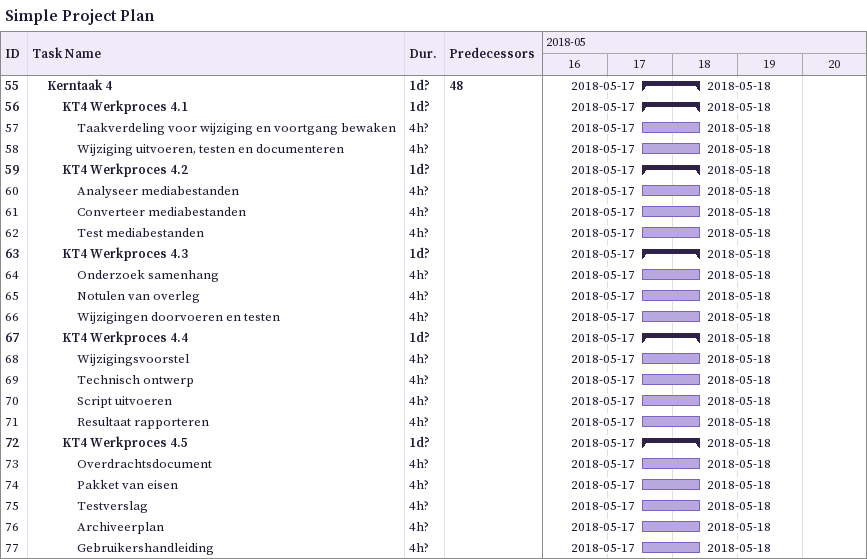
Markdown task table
Simple Project Plan

| ID | Level | Task | Duration | Start | Finish | Predecessors |
|---|---|---|---|---|---|---|
| 55 | 2 | **Kerntaak 4** | 1d? | 2018-05-17 | 2018-05-18 | 48 |
| 56 | 3 | **KT4 Werkproces 4.1** | 1d? | 2018-05-17 | 2018-05-18 |  |
| 57 | 4 | Taakverdeling voor wijziging en voortgang bewaken | 4h? | 2018-05-17 | 2018-05-18 |  |
| 58 | 4 | Wijziging uitvoeren, testen en documenteren | 4h? | 2018-05-17 | 2018-05-18 |  |
| 59 | 3 | **KT4 Werkproces 4.2** | 1d? | 2018-05-17 | 2018-05-18 |  |
| 60 | 4 | Analyseer mediabestanden | 4h? | 2018-05-17 | 2018-05-18 |  |
| 61 | 4 | Converteer mediabestanden | 4h? | 2018-05-17 | 2018-05-18 |  |
| 62 | 4 | Test mediabestanden | 4h? | 2018-05-17 | 2018-05-18 |  |
| 63 | 3 | **KT4 Werkproces 4.3** | 1d? | 2018-05-17 | 2018-05-18 |  |
| 64 | 4 | Onderzoek samenhang | 4h? | 2018-05-17 | 2018-05-18 |  |
| 65 | 4 | Notulen van overleg | 4h? | 2018-05-17 | 2018-05-18 |  |
| 66 | 4 | Wijzigingen doorvoeren en testen | 4h? | 2018-05-17 | 2018-05-18 |  |
| 67 | 3 | **KT4 Werkproces 4.4** | 1d? | 2018-05-17 | 2018-05-18 |  |
| 68 | 4 | Wijzigingsvoorstel | 4h? | 2018-05-17 | 2018-05-18 |  |
| 69 | 4 | Technisch ontwerp | 4h? | 2018-05-17 | 2018-05-18 |  |
| 70 | 4 | Script uitvoeren | 4h? | 2018-05-17 | 2018-05-18 |  |
| 71 | 4 | Resultaat rapporteren | 4h? | 2018-05-17 | 2018-05-18 |  |
| 72 | 3 | **KT4 Werkproces 4.5** | 1d? | 2018-05-17 | 2018-05-18 |  |
| 73 | 4 | Overdrachtsdocument | 4h? | 2018-05-17 | 2018-05-18 |  |
| 74 | 4 | Pakket van eisen | 4h? | 2018-05-17 | 2018-05-18 |  |
| 75 | 4 | Testverslag | 4h? | 2018-05-17 | 2018-05-18 |  |
| 76 | 4 | Archiveerplan | 4h? | 2018-05-17 | 2018-05-18 |  |
| 77 | 4 | Gebruikershandleiding | 4h? | 2018-05-17 | 2018-05-18 |  |
